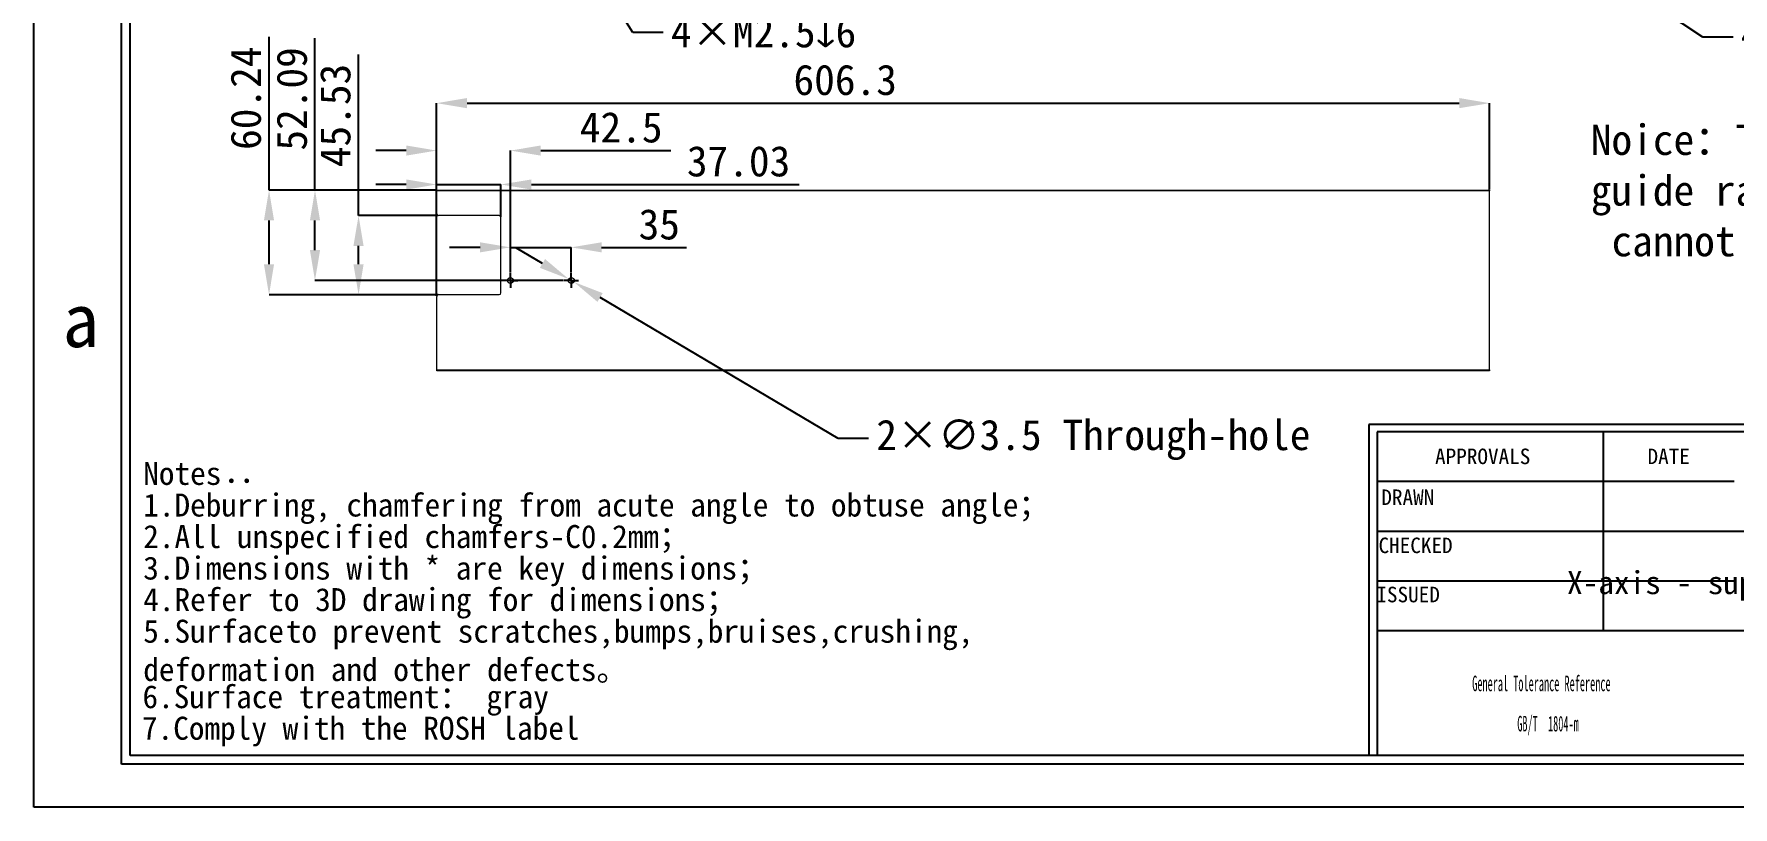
# Model space of a CAD drawing. Header units: millimetres. Extents: x 2 to 295, y 1 to 209.
# Drawn here: x 1.6 to 197.3, y 1.3 to 90.3 of the extents above; entities that cross this region are included whole.
import ezdxf

# ---------------------------------------------------------------- set-up
doc = ezdxf.new("R2010")
doc.units = ezdxf.units.MM
doc.header["$PDSIZE"] = -1
doc.layers.add('SLD-0', color=179, linetype='Continuous')
doc.layers.add('蓝色线', color=5, linetype='Continuous', lineweight=15)
doc.styles.add('E', font='simfang.ttf')
doc.styles.add('SLDTEXTSTYLE2', font='TXT', dxfattribs={"width": 0.469})
doc.styles.add('SLDTEXTSTYLE8', font='TXT', dxfattribs={"width": 0.484})
doc.styles.add('样式 1', font='simfang.ttf')
doc.dimstyles.new('SLDDIMSTYLE0', dxfattribs={"dimtxt": 3.5, "dimasz": 3.5, "dimexe": 0, "dimexo": 0.0625, "dimgap": 0.875, "dimtad": 2, "dimlfac": 5, "dimrnd": 1e-09, "dimzin": 12, "dimdsep": 46, "dimtxsty": 'SLDTEXTSTYLE2', "dimsah": 1, "dimcen": 0.09, "dimadec": 0, "dimazin": 3, "dimtfac": 1, "dimtmove": 0, "dimatfit": 0, "dimfxl": 1, "dimfrac": 2, "dimtolj": 1, "dimtzin": 12, "dimarcsym": 0})
doc.dimstyles.new('SLDDIMSTYLE1', dxfattribs={"dimtxt": 3.5, "dimasz": 3.5, "dimexe": 0, "dimexo": 0.0625, "dimgap": 0.875, "dimtad": 2, "dimlfac": 5, "dimrnd": 1e-09, "dimzin": 12, "dimdsep": 46, "dimtxsty": 'SLDTEXTSTYLE2', "dimsah": 1, "dimcen": 0.09, "dimadec": 0, "dimazin": 3, "dimtfac": 1, "dimtofl": 0, "dimtmove": 0, "dimatfit": 3, "dimfxl": 1, "dimfrac": 2, "dimtolj": 1, "dimtzin": 12, "dimarcsym": 0})
doc.dimstyles.new('SLDDIMSTYLE2', dxfattribs={"dimtxt": 3.5, "dimasz": 3.5, "dimexe": 0, "dimexo": 0.0625, "dimgap": 0.875, "dimtad": 0, "dimtih": 1, "dimtoh": 1, "dimlfac": 5, "dimrnd": 1e-09, "dimzin": 12, "dimdsep": 46, "dimtxsty": 'SLDTEXTSTYLE2', "dimsah": 1, "dimcen": 0, "dimadec": 0, "dimazin": 3, "dimtfac": 1, "dimtmove": 0, "dimatfit": 3, "dimfxl": 1, "dimfrac": 2, "dimtolj": 1, "dimtzin": 12, "dimarcsym": 0})
doc.dimstyles.new('SLDDIMSTYLE3', dxfattribs={"dimtxt": 3.5, "dimasz": 3.5, "dimexe": 0, "dimexo": 0.0625, "dimgap": 0.875, "dimtad": 0, "dimtih": 1, "dimtoh": 1, "dimlfac": 5, "dimrnd": 1e-09, "dimzin": 12, "dimdsep": 46, "dimtxsty": 'SLDTEXTSTYLE2', "dimsah": 1, "dimcen": 0, "dimadec": 0, "dimazin": 3, "dimtfac": 1, "dimtmove": 0, "dimatfit": 3, "dimfxl": 1, "dimfrac": 2, "dimtolj": 1, "dimtzin": 12, "dimarcsym": 0})

# ---------------------------------------------------------------- blocks, each defined once
blk = doc.blocks.new('SW_NOTE_0')
at = {"layer": 'SLD-0', "color": 0, "char_height": 2.6458, "attachment_point": 1, "style": '样式 1'}
for s, insert in [('{\\f@FangSong|b0|i0|c134|p49;Notes：}', (0.34, 3.96)), ('1.Deburring, chamfering from acute angle to obtuse angle；', (0.34, 0.32)), ('2.All unspecified chamfers-C0.2mm；', (0.34, -3.31)), ('3.{\\fSimSun|b0|i0|c134|p2;Dimensions with * are key dimensions}；', (0.34, -6.94)), ('4.Refer to 3D drawing for dimensions；', (0.34, -10.57)), ('5.Surface{\\W0.1; }to prevent scratches,bumps,bruises,crushing,\\Pdeformation and other defects。', (0.34, -14.21)), ('6.Surface treatment：{\\f@FangSong|b0|i0|c134|p49; gray}', (0.25, -21.75)), ('7.Comply with the ROSH label', (0.19, -25.38))]:
    blk.add_mtext(s, dxfattribs=dict(at, insert=insert))
blk = doc.blocks.new('SW_NOTE_2')
at = {"layer": 'SLD-0', "color": 0, "char_height": 1.7927, "attachment_point": 2, "style": 'SLDTEXTSTYLE8'}
for s, insert in [('General Tolerance Reference', (12.75, 2.31)), ('GB/T  1804-m', (13.51, -2.32))]:
    blk.add_mtext(s, dxfattribs=dict(at, insert=insert))
blk = doc.blocks.new('_D_18')
at = {"layer": 'Defpoints', "color": 0}
for p in [(167.03, 107.7), (167.62, 107.31)]:
    blk.add_point(p, dxfattribs=at)
at = {"layer": 'SLD-0', "color": 0, "lineweight": -2}
for p, q in [((164.12, 109.63), (161.2, 111.57)), ((167.03, 107.7), (167.62, 107.31)), ((193.78, 89.93), (170.53, 105.37)), ((197.28, 89.93), (193.78, 89.93))]:
    blk.add_line(p, q, dxfattribs=at)
at = {"layer": 'SLD-0', "color": 0}
for points in [[(164.44, 110.12), (163.8, 109.15), (167.03, 107.7)], [(170.85, 105.86), (170.21, 104.89), (167.62, 107.31)]]:
    blk.add_solid(points, dxfattribs=at)
at = {"layer": 'SLD-0', "color": 0, "insert": (198.16, 92.08), "char_height": 3.5, "attachment_point": 1, "style": 'E'}
blk.add_mtext('\\A1;4×∅3.5 Through-hole', dxfattribs=at)
blk = doc.blocks.new('_D_23')
at = {"layer": 'Defpoints', "color": 0}
for p in [(62.26, 103.68), (62.47, 103.33)]:
    blk.add_point(p, dxfattribs=at)
at = {"layer": 'SLD-0', "color": 0, "lineweight": -2}
for p, q in [((60.39, 106.64), (58.53, 109.6)), ((62.26, 103.68), (62.47, 103.33)), ((70.56, 90.48), (64.34, 100.37)), ((74.06, 90.48), (70.56, 90.48))]:
    blk.add_line(p, q, dxfattribs=at)
at = {"layer": 'SLD-0', "color": 0}
for points in [[(60.89, 106.95), (59.9, 106.33), (62.26, 103.68)], [(64.83, 100.68), (63.84, 100.06), (62.47, 103.33)]]:
    blk.add_solid(points, dxfattribs=at)
at = {"layer": 'SLD-0', "color": 0, "insert": (74.94, 92.26), "char_height": 3.5, "attachment_point": 1, "style": 'E'}
blk.add_mtext('\\A1;4×M2.5{\\fGDT;x}6', dxfattribs=at)
blk = doc.blocks.new('_D_39')
at = {"layer": 'Defpoints', "color": 0}
for p in [(63.46, 65.73), (56.46, 62.76), (63.46, 62.76)]:
    blk.add_point(p, dxfattribs=at)
at = {"layer": 'SLD-0', "color": 0, "lineweight": -2}
for p, q in [((52.96, 65.73), (49.46, 65.73)), ((56.46, 62.83), (56.46, 65.73)), ((56.46, 65.73), (63.46, 65.73)), ((63.46, 62.83), (63.46, 65.73)), ((66.96, 65.73), (76.73, 65.73))]:
    blk.add_line(p, q, dxfattribs=at)
at = {"layer": 'SLD-0', "color": 0}
for points in [[(52.96, 66.31), (52.96, 65.15), (56.46, 65.73)], [(66.96, 66.31), (66.96, 65.15), (63.46, 65.73)]]:
    blk.add_solid(points, dxfattribs=at)
at = {"layer": 'SLD-0', "color": 0, "insert": (73.6, 70.14), "char_height": 3.5, "attachment_point": 2, "style": 'E'}
blk.add_mtext('\\A1;35', dxfattribs=at)
blk = doc.blocks.new('_D_40')
at = {"layer": 'Defpoints', "color": 0}
for p in [(28.66, 72.33), (47.96, 72.33), (48.16, 60.28)]:
    blk.add_point(p, dxfattribs=at)
at = {"layer": 'SLD-0', "color": 0, "lineweight": -2}
for p, q in [((28.66, 72.33), (28.66, 89.96)), ((47.9, 72.33), (28.66, 72.33)), ((28.66, 63.78), (28.66, 68.83)), ((48.1, 60.28), (28.66, 60.28))]:
    blk.add_line(p, q, dxfattribs=at)
at = {"layer": 'SLD-0', "color": 0}
for points in [[(28.07, 68.83), (29.24, 68.83), (28.66, 72.33)], [(28.07, 63.78), (29.24, 63.78), (28.66, 60.28)]]:
    blk.add_solid(points, dxfattribs=at)
at = {"layer": 'SLD-0', "color": 0, "insert": (24.22, 82.9), "char_height": 3.5, "attachment_point": 2, "rotation": 90, "style": 'E'}
blk.add_mtext('\\A1;60.24', dxfattribs=at)
blk = doc.blocks.new('_D_41')
at = {"layer": 'Defpoints', "color": 0}
for p in [(48.16, 69.39), (38.97, 60.28), (48.16, 60.28)]:
    blk.add_point(p, dxfattribs=at)
at = {"layer": 'SLD-0', "color": 0, "lineweight": -2}
for p, q in [((38.97, 69.39), (38.97, 87.93)), ((48.1, 69.39), (38.97, 69.39)), ((38.97, 63.78), (38.97, 65.89)), ((48.1, 60.28), (38.97, 60.28))]:
    blk.add_line(p, q, dxfattribs=at)
at = {"layer": 'SLD-0', "color": 0}
for points in [[(38.38, 65.89), (39.55, 65.89), (38.97, 69.39)], [(38.38, 63.78), (39.55, 63.78), (38.97, 60.28)]]:
    blk.add_solid(points, dxfattribs=at)
at = {"layer": 'SLD-0', "color": 0, "insert": (34.53, 80.91), "char_height": 3.5, "attachment_point": 2, "rotation": 90, "style": 'E'}
blk.add_mtext('\\A1;45.53', dxfattribs=at)
blk = doc.blocks.new('_D_42')
at = {"layer": 'Defpoints', "color": 0}
for p in [(47.96, 76.87), (56.46, 62.76), (47.96, 60.08)]:
    blk.add_point(p, dxfattribs=at)
at = {"layer": 'SLD-0', "color": 0, "lineweight": -2}
for p, q in [((44.46, 76.87), (40.96, 76.87)), ((47.96, 60.15), (47.96, 76.87)), ((56.46, 62.83), (56.46, 76.87)), ((59.96, 76.87), (74.95, 76.87))]:
    blk.add_line(p, q, dxfattribs=at)
at = {"layer": 'SLD-0', "color": 0}
for points in [[(44.46, 77.46), (44.46, 76.29), (47.96, 76.87)], [(59.96, 77.46), (59.96, 76.29), (56.46, 76.87)]]:
    blk.add_solid(points, dxfattribs=at)
at = {"layer": 'SLD-0', "color": 0, "insert": (69.21, 81.31), "char_height": 3.5, "attachment_point": 2, "style": 'E'}
blk.add_mtext('\\A1;42.5', dxfattribs=at)
blk = doc.blocks.new('_D_43')
at = {"layer": 'Defpoints', "color": 0}
for p in [(33.95, 72.33), (47.96, 72.33), (62.61, 61.91)]:
    blk.add_point(p, dxfattribs=at)
at = {"layer": 'SLD-0', "color": 0, "lineweight": -2}
for p, q in [((33.95, 72.33), (33.95, 89.8)), ((47.9, 72.33), (33.95, 72.33)), ((33.95, 65.41), (33.95, 68.83)), ((62.55, 61.91), (33.95, 61.91))]:
    blk.add_line(p, q, dxfattribs=at)
at = {"layer": 'SLD-0', "color": 0}
for points in [[(33.37, 68.83), (34.54, 68.83), (33.95, 72.33)], [(33.37, 65.41), (34.54, 65.41), (33.95, 61.91)]]:
    blk.add_solid(points, dxfattribs=at)
at = {"layer": 'SLD-0', "color": 0, "insert": (29.52, 82.82), "char_height": 3.5, "attachment_point": 2, "rotation": 90, "style": 'E'}
blk.add_mtext('\\A1;52.09', dxfattribs=at)
blk = doc.blocks.new('_D_44')
at = {"layer": 'Defpoints', "color": 0}
for p in [(169.22, 82.33), (169.22, 72.33), (47.96, 60.08)]:
    blk.add_point(p, dxfattribs=at)
at = {"layer": '蓝色线', "color": 0, "lineweight": -2}
for p, q in [((47.96, 60.15), (47.96, 82.33)), ((51.46, 82.33), (165.72, 82.33)), ((169.22, 72.39), (169.22, 82.33))]:
    blk.add_line(p, q, dxfattribs=at)
at = {"layer": '蓝色线', "color": 0}
for points in [[(51.46, 82.92), (51.46, 81.75), (47.96, 82.33)], [(165.72, 82.92), (165.72, 81.75), (169.22, 82.33)]]:
    blk.add_solid(points, dxfattribs=at)
at = {"layer": '蓝色线', "color": 0, "insert": (95.01, 86.77), "char_height": 3.5, "attachment_point": 2, "style": 'E'}
blk.add_mtext('\\A1;606.3', dxfattribs=at)
blk = doc.blocks.new('_D_45')
at = {"layer": 'Defpoints', "color": 0}
for p in [(55.37, 72.97), (47.96, 72.33), (55.37, 69.19)]:
    blk.add_point(p, dxfattribs=at)
at = {"layer": 'SLD-0', "color": 0, "lineweight": -2}
for p, q in [((44.46, 72.97), (40.96, 72.97)), ((47.96, 72.39), (47.96, 72.97)), ((47.96, 72.97), (55.37, 72.97)), ((55.37, 69.25), (55.37, 72.97)), ((58.87, 72.97), (89.7, 72.97))]:
    blk.add_line(p, q, dxfattribs=at)
at = {"layer": 'SLD-0', "color": 0}
for points in [[(44.46, 73.55), (44.46, 72.38), (47.96, 72.97)], [(58.87, 73.55), (58.87, 72.38), (55.37, 72.97)]]:
    blk.add_solid(points, dxfattribs=at)
at = {"layer": 'SLD-0', "color": 0, "insert": (82.73, 77.4), "char_height": 3.5, "attachment_point": 2, "style": 'E'}
blk.add_mtext('\\A1;37.03', dxfattribs=at)
blk = doc.blocks.new('_D_46')
at = {"layer": 'Defpoints', "color": 0}
for p in [(63.16, 62.09), (63.77, 61.74)]:
    blk.add_point(p, dxfattribs=at)
at = {"layer": 'SLD-0', "color": 0, "lineweight": -2}
for p, q in [((60.15, 63.87), (57.14, 65.65)), ((63.16, 62.09), (63.77, 61.74)), ((94.21, 43.74), (66.78, 59.96)), ((97.71, 43.74), (94.21, 43.74))]:
    blk.add_line(p, q, dxfattribs=at)
at = {"layer": 'SLD-0', "color": 0}
for points in [[(60.45, 64.38), (59.85, 63.37), (63.16, 62.09)], [(67.08, 60.46), (66.48, 59.45), (63.77, 61.74)]]:
    blk.add_solid(points, dxfattribs=at)
at = {"layer": 'SLD-0', "color": 0, "insert": (98.59, 45.89), "char_height": 3.5, "attachment_point": 1, "style": 'E'}
blk.add_mtext('\\A1;2×∅3.5 Through-hole', dxfattribs=at)
blk = doc.blocks.new('SW_CENTERMARKSYMBOL_26')
at = {"layer": 'SLD-0', "color": 0}
for p, q in [((-0.5, 0), (-0.85, 0)), ((0, 0), (-0.5, 0)), ((0, 0.5), (0, 0.85)), ((0, 0), (0, 0.5)), ((0, 0), (0, -0.5)), ((0, 0), (0.5, 0)), ((0.5, 0), (0.85, 0)), ((0, -0.5), (0, -0.85))]:
    blk.add_line(p, q, dxfattribs=at)
blk = doc.blocks.new('SW_CENTERMARKSYMBOL_27')
at = {"layer": 'SLD-0', "color": 0}
for p, q in [((-0.5, 0), (-0.85, 0)), ((0, 0), (-0.5, 0)), ((0, 0.5), (0, 0.85)), ((0, 0), (0, 0.5)), ((0, 0), (0, -0.5)), ((0, 0), (0.5, 0)), ((0.5, 0), (0.85, 0)), ((0, -0.5), (0, -0.85))]:
    blk.add_line(p, q, dxfattribs=at)

msp = doc.modelspace()

# ---------------------------------------------------------------- linework, layer by layer
at = {"color": 7, "linetype": 'Continuous', "lineweight": 15}
for p, q in [((47.9648, 72.3318), (169.2248, 72.3318)), ((47.9648, 72.2318), (47.9648, 72.3318)), ((47.9648, 69.5888), (47.9648, 72.2318)), ((169.2248, 72.2318), (47.9648, 72.2318)), ((169.2248, 72.3318), (169.2248, 72.2318)), ((169.2248, 51.6318), (169.2248, 72.2318)), ((55.1708, 69.3888), (48.1648, 69.3888)), ((55.3708, 60.4837), (55.3708, 69.1888)), ((47.9648, 51.6318), (47.9648, 60.0837)), ((48.1648, 60.2837), (55.1708, 60.2837)), ((47.9648, 51.6318), (169.2248, 51.6318)), ((47.9648, 51.5318), (47.9648, 51.6318)), ((169.2248, 51.5318), (47.9648, 51.5318)), ((169.2248, 51.6318), (169.2248, 51.5318))]:
    msp.add_line(p, q, dxfattribs=at)
for centre in [(56.4648, 61.9144), (63.4648, 61.9144)]:
    msp.add_circle(centre, 0.35, dxfattribs=at)
for centre, start, end in [((48.1648, 69.5888), 180, 270), ((55.1708, 69.1888), 0, 90), ((48.1648, 60.0837), 90, 180), ((55.1708, 60.4837), 270, 0)]:
    msp.add_arc(centre, 0.2, start, end, dxfattribs=at)
at = {"layer": 'SLD-0'}
for p, q in [((1.5907, 1.2938), (1.5907, 208.6737)), ((12.6748, 7.2189), (12.6748, 197.811)), ((289.1814, 7.2189), (12.6748, 7.2189)), ((295.1066, 1.2938), (1.5907, 1.2938))]:
    msp.add_line(p, q, dxfattribs=at)
at = {"layer": 'SLD-0', "color": 6, "linetype": 'Continuous'}
for p, q in [((11.6873, 6.2314), (11.6873, 198.7985)), ((290.1689, 6.2314), (11.6873, 6.2314))]:
    msp.add_line(p, q, dxfattribs=at)
at = {"layer": 'SLD-0', "color": 179, "linetype": 'Continuous'}
for p, q in [((289.1814, 45.3294), (155.3299, 45.3294)), ((155.3299, 45.3294), (155.3299, 7.2189)), ((289.1814, 44.5061), (156.286, 44.5061)), ((156.286, 44.5061), (156.286, 7.2189)), ((182.2808, 44.5061), (182.2808, 21.5602)), ((197.3975, 38.7696), (156.286, 38.7696)), ((289.1814, 33.0331), (156.286, 33.0331)), ((197.3975, 27.2966), (156.286, 27.2966)), ((289.1814, 21.5602), (156.286, 21.5602))]:
    msp.add_line(p, q, dxfattribs=at)

# ---------------------------------------------------------------- block references
at = {"layer": 'SLD-0'}
for name, p in [('SW_CENTERMARKSYMBOL_26', (56.4648, 61.9144)), ('SW_CENTERMARKSYMBOL_27', (63.4648, 61.9144))]:
    msp.add_blockref(name, p, dxfattribs=at)
at = {"layer": 'SLD-0', "color": 5}
msp.add_blockref('SW_NOTE_0', (13.8334, 37.0669), dxfattribs=at)
at = {"layer": 'SLD-0', "color": 179}
msp.add_blockref('SW_NOTE_2', (162.4379, 14.1109), dxfattribs=at)

# ---------------------------------------------------------------- texts
at = {"layer": 'SLD-0', "style": 'E'}
for s, insert, char_height, attachment_point in [('a', (4.8798, 60.4234), 6.172, 1), ('X-axis - support moving profile', (206.0369, 28.4512), 2.645833, 2)]:
    msp.add_mtext(s, dxfattribs=dict(at, insert=insert, char_height=char_height, attachment_point=attachment_point))
at = {"layer": 'SLD-0', "color": 179, "char_height": 1.79265, "attachment_point": 2, "style": 'E'}
for s, insert in [('APPROVALS', (168.4266, 42.5627)), ('DATE', (189.8496, 42.5627)), ('DRAWN', (159.8036, 37.8529)), ('CHECKED', (160.6957, 32.3147)), ('ISSUED', (159.837, 26.6544))]:
    msp.add_mtext(s, dxfattribs=dict(at, insert=insert))
at = {"layer": '蓝色线', "insert": (180.8765, 79.8688), "char_height": 3.5, "attachment_point": 1, "style": 'E'}
msp.add_mtext('Noice：The distance between the inner \\Pguide rail and the outer guide rail\\P cannot differ by 0.2mm.', dxfattribs=at)

# ---------------------------------------------------------------- dimensions: what is measured, and where the dimension line sits
at = {"layer": 'SLD-0'}
for p1, p2, text, dimstyle, override, picture, middle in [((167.0333, 107.697), (167.6164, 107.3097), '4×<> Through-hole', 'SLDDIMSTYLE2', {"dimtxsty": 'E'}, '_D_18', (223.82, 89.9309)), ((62.2556, 103.6769), (62.474, 103.3299), '4×M2.5{\\fGDT;x}6', 'SLDDIMSTYLE3', {"dimpost": '<>', "dimtxsty": 'E'}, '_D_23', (87.0542, 90.4756)), ((63.1635, 62.0925), (63.7661, 61.7362), '2×<> Through-hole', 'SLDDIMSTYLE2', {"dimtxsty": 'E'}, '_D_46', (124.2109, 43.736))]:
    dim = msp.add_diameter_dim_2p(p1=p1, p2=p2, text=text, dimstyle=dimstyle, override=override, dxfattribs=at)
    dim.commit()
    dim.dimension.update_dxf_attribs({"geometry": picture, "text_midpoint": middle, "dimtype": 163})
for base, p1, p2, angle, dimstyle, picture, middle in [((28.6552, 72.3318), (48.1648, 60.2837), (47.9648, 72.3318), 90, 'SLDDIMSTYLE1', '_D_40', (28.6552, 82.8968)), ((33.9537, 72.3318), (62.6148, 61.9144), (47.9648, 72.3318), 90, 'SLDDIMSTYLE1', '_D_43', (33.9537, 82.8168)), ((38.9669, 60.2837), (48.1648, 69.3888), (48.1648, 60.2837), 90, 'SLDDIMSTYLE1', '_D_41', (38.9669, 80.9063)), ((47.9648, 76.8739), (56.4648, 62.7644), (47.9648, 60.0837), 0, 'SLDDIMSTYLE1', '_D_42', (69.2098, 76.8739)), ((55.3708, 72.9668), (47.9648, 72.3318), (55.3708, 69.1888), 0, 'SLDDIMSTYLE0', '_D_45', (82.7344, 72.9668))]:
    dim = msp.add_linear_dim(base=base, p1=p1, p2=p2, angle=angle, dimstyle=dimstyle, override={"dimtxsty": 'E'}, dxfattribs=at)
    dim.commit()
    dim.dimension.update_dxf_attribs({"geometry": picture, "text_midpoint": middle, "dimtype": 160})
dim = msp.add_linear_dim(base=(63.4648, 65.729), p1=(56.4648, 62.7644), p2=(63.4648, 62.7644), dimstyle='SLDDIMSTYLE0', override={"dimtxsty": 'E'}, dxfattribs=at)
dim.commit()
dim.dimension.update_dxf_attribs({"geometry": '_D_39', "text_midpoint": (73.6002, 65.729), "dimtype": 160})
at = {"layer": '蓝色线'}
dim = msp.add_linear_dim(base=(169.2248, 82.3318), p1=(47.9648, 60.0837), p2=(169.2248, 72.3318), angle=0, dimstyle='SLDDIMSTYLE1', override={"dimtxsty": 'E'}, dxfattribs=at)
dim.commit()
dim.dimension.update_dxf_attribs({"geometry": '_D_44', "text_midpoint": (95.0146, 82.3318), "dimtype": 160})

doc.saveas('drawing.dxf')
